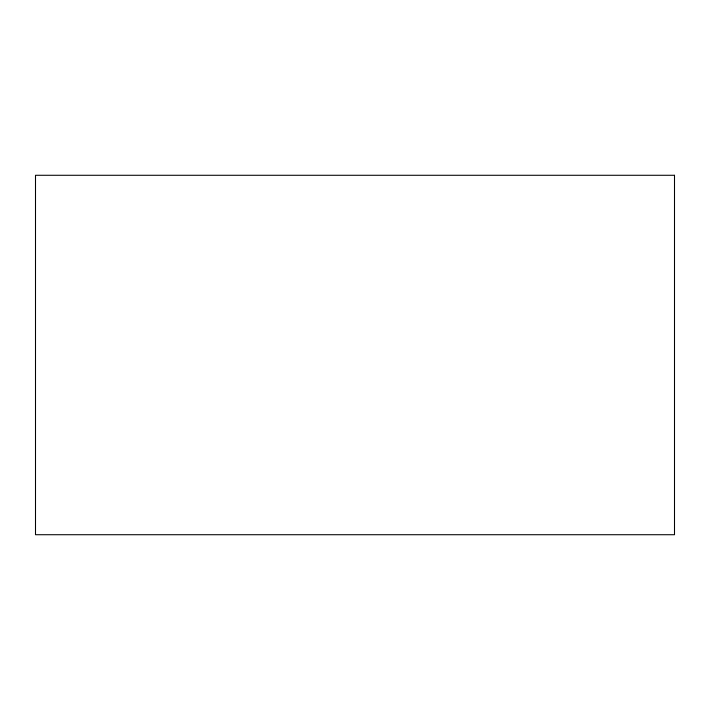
<?xml version="1.0" encoding="UTF-8"?>
<svg xmlns="http://www.w3.org/2000/svg" width="710" height="710" viewBox="0 0 710 710"><rect width="100%" height="100%" fill="white"/><g stroke="black" fill="none" stroke-linecap="round" stroke-linejoin="round"><path stroke-width="1.06" d="M674.5 175.281L35.5 175.281L35.5 534.719L674.5 534.719L674.5 175.281"/></g></svg>
